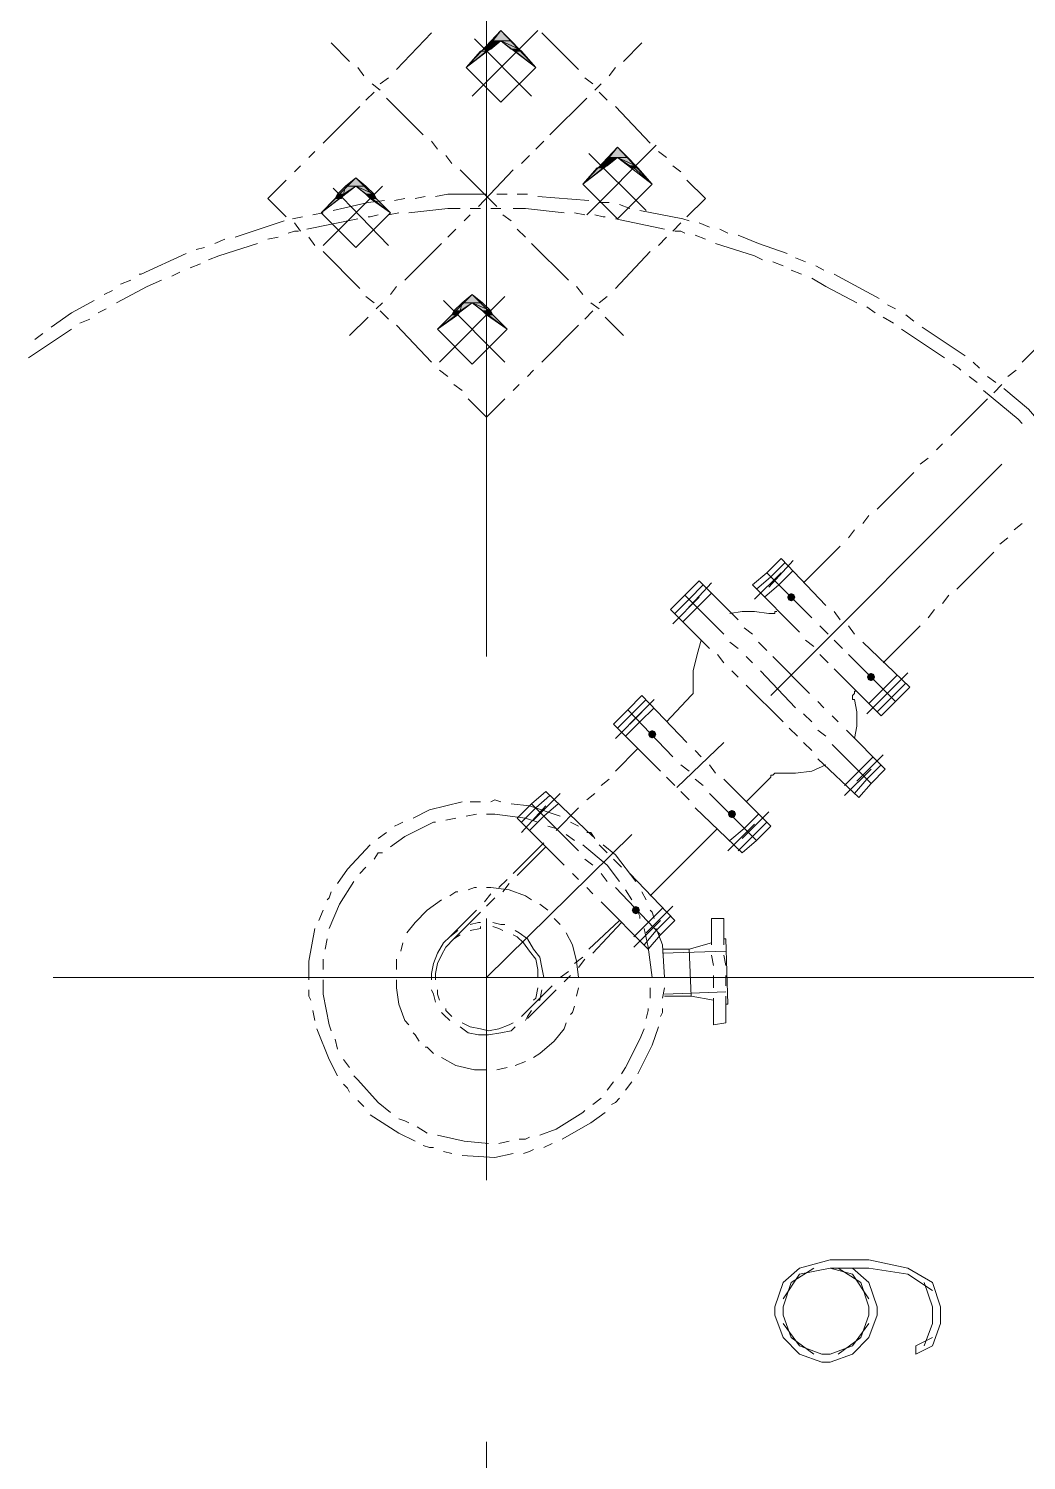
# Model space of a CAD drawing. Header units: millimetres. Extents: x 29 to 95071, y 20 to 67221.
# Drawn here: x 45917 to 48336, y 42017 to 45486 of the extents above; entities that cross this region are included whole.
import ezdxf

# ---------------------------------------------------------------- set-up
doc = ezdxf.new("R2010")
doc.units = ezdxf.units.MM

msp = doc.modelspace()

# ---------------------------------------------------------------- hatches: boundary and pattern name
h = msp.add_hatch(color=7)
h.paths.add_polyline_path([(47061.7, 45456.4), (47041.9, 45456.4), (47036.9, 45436.6)])
h.paths.add_polyline_path([(47041.9, 45456.4), (47036.9, 45436.6), (47022.1, 45436.6)])
h = msp.add_hatch(color=7)
h.dxf.hatch_style = 2
h.paths.add_polyline_path([(47061.7, 45481.2), (47086.5, 45456.4), (47041.9, 45456.4)])
h = msp.add_hatch(color=7)
h.paths.add_polyline_path([(47086.5, 45456.4), (47061.7, 45456.4), (47106.3, 45436.6)])
h.paths.add_polyline_path([(47061.7, 45456.4), (47106.3, 45436.6), (47086.5, 45436.6)])
h = msp.add_hatch(color=7)
h.paths.add_polyline_path([(47027, 45431.6), (47022.1, 45436.6)])
h.paths.add_polyline_path([(47022.1, 45436.6), (47027, 45431.6), (47012.2, 45431.6)])
h.paths.add_polyline_path([(47027, 45431.6), (47012.2, 45431.6), (46977.5, 45391.9)])
h = msp.add_hatch(color=7)
h.dxf.hatch_style = 2
h.paths.add_polyline_path([(47022.1, 45436.6), (47036.9, 45436.6), (47027, 45431.6)])
h = msp.add_hatch(color=7)
h.paths.add_polyline_path([(47101.4, 45431.6), (47096.4, 45431.6)])
h.paths.add_polyline_path([(47101.4, 45431.6), (47096.4, 45431.6), (47086.5, 45436.6)])
h = msp.add_hatch(color=7)
h.dxf.hatch_style = 2
h.paths.add_polyline_path([(47086.5, 45436.6), (47106.3, 45436.6), (47101.4, 45431.6)])
h = msp.add_hatch(color=7)
h.paths.add_polyline_path([(47101.4, 45431.6), (47096.4, 45431.6), (47111.3, 45431.6)])
h.paths.add_polyline_path([(47096.4, 45431.6), (47111.3, 45431.6), (47146, 45391.9)])
h = msp.add_hatch(color=7)
h.dxf.hatch_style = 2
h.paths.add_polyline_path([(47106.3, 45436.6), (47111.3, 45431.6), (47101.4, 45431.6)])
h = msp.add_hatch(color=7)
h.dxf.hatch_style = 2
h.paths.add_polyline_path([(47344.3, 45198.6), (47369, 45173.9), (47324.4, 45173.9)])
h = msp.add_hatch(color=7)
h.dxf.hatch_style = 2
h.paths.add_polyline_path([(47294.7, 45149.1), (47309.6, 45149.1), (47260, 45109.4)])
h = msp.add_hatch(color=7)
h.paths.add_polyline_path([(47309.6, 45149.1), (47299.6, 45149.1)])
h.paths.add_polyline_path([(47299.6, 45149.1), (47309.6, 45149.1), (47294.7, 45149.1)])
h = msp.add_hatch(color=7)
h.paths.add_polyline_path([(47319.5, 45154), (47304.6, 45154), (47309.6, 45149.1)])
h.paths.add_polyline_path([(47304.6, 45154), (47309.6, 45149.1), (47299.6, 45149.1)])
h = msp.add_hatch(color=7)
h.paths.add_polyline_path([(47344.3, 45173.9), (47324.4, 45173.9), (47319.5, 45154)])
h.paths.add_polyline_path([(47324.4, 45173.9), (47319.5, 45154), (47304.6, 45154)])
h = msp.add_hatch(color=7)
h.paths.add_polyline_path([(47369, 45173.9), (47344.3, 45173.9), (47388.9, 45154)])
h.paths.add_polyline_path([(47344.3, 45173.9), (47388.9, 45154), (47374, 45154)])
h = msp.add_hatch(color=7)
h.paths.add_polyline_path([(47383.9, 45149.1), (47378.9, 45149.1)])
h.paths.add_polyline_path([(47383.9, 45149.1), (47378.9, 45149.1), (47374, 45154)])
h = msp.add_hatch(color=7)
h.dxf.hatch_style = 2
h.paths.add_polyline_path([(47374, 45154), (47388.9, 45154), (47383.9, 45149.1)])
h = msp.add_hatch(color=7)
h.dxf.hatch_style = 2
h.paths.add_polyline_path([(47388.9, 45154), (47393.8, 45149.1), (47383.9, 45149.1)])
h = msp.add_hatch(color=7)
h.paths.add_polyline_path([(47393.8, 45149.1), (47383.9, 45149.1)])
h.paths.add_polyline_path([(47393.8, 45149.1), (47383.9, 45149.1)])
h.paths.add_polyline_path([(47383.9, 45149.1), (47393.8, 45149.1), (47428.5, 45109.4)])
h = msp.add_hatch(color=7)
h.dxf.hatch_style = 2
h.paths.add_polyline_path([(46709.8, 45124.3), (46734.6, 45104.5), (46685, 45104.5)])
h = msp.add_hatch(color=7)
h.dxf.hatch_style = 2
h.paths.add_polyline_path([(46660.3, 45074.7), (46670.2, 45074.7), (46625.6, 45040)])
h = msp.add_hatch(color=7)
h.paths.add_polyline_path([(46680.1, 45084.6), (46665.2, 45084.6), (46675.1, 45074.7)])
h.paths.add_polyline_path([(46665.2, 45084.6), (46675.1, 45074.7), (46660.3, 45074.7)])
h = msp.add_hatch(color=7)
h.paths.add_polyline_path([(46670.2, 45074.7), (46660.3, 45074.7)])
h.paths.add_polyline_path([(46670.2, 45074.7), (46660.3, 45074.7), (46675.1, 45074.7)])
h = msp.add_hatch(color=7)
h.paths.add_polyline_path([(46709.8, 45104.5), (46685, 45104.5), (46680.1, 45084.6)])
h.paths.add_polyline_path([(46685, 45104.5), (46680.1, 45084.6), (46665.2, 45084.6)])
h = msp.add_hatch(color=7)
h.paths.add_polyline_path([(46734.6, 45104.5), (46709.8, 45104.5), (46754.4, 45084.6)])
h.paths.add_polyline_path([(46709.8, 45104.5), (46754.4, 45084.6), (46734.6, 45084.6)])
h = msp.add_hatch(color=7)
h.paths.add_polyline_path([(46754.4, 45084.6), (46734.6, 45084.6), (46744.5, 45074.7)])
h.paths.add_polyline_path([(46734.6, 45084.6), (46744.5, 45074.7)])
h = msp.add_hatch(color=7)
h.dxf.hatch_style = 2
h.paths.add_polyline_path([(46754.4, 45084.6), (46759.4, 45074.7), (46744.5, 45074.7)])
h = msp.add_hatch(color=7)
h.paths.add_polyline_path([(46759.4, 45074.7), (46744.5, 45074.7)])
h.paths.add_polyline_path([(46759.4, 45074.7), (46744.5, 45074.7)])
h.paths.add_polyline_path([(46744.5, 45074.7), (46759.4, 45074.7), (46794.1, 45040)])
h = msp.add_hatch(color=7)
h.dxf.hatch_style = 2
h.paths.add_polyline_path([(46992.3, 44841.8), (47017.1, 44821.9), (46967.6, 44821.9)])
h = msp.add_hatch(color=7)
h.paths.add_polyline_path([(46962.6, 44802.1), (46947.7, 44802.1), (46957.6, 44792.2)])
h.paths.add_polyline_path([(46947.7, 44802.1), (46957.6, 44792.2), (46942.8, 44792.2)])
h = msp.add_hatch(color=7)
h.paths.add_polyline_path([(46992.3, 44821.9), (46967.6, 44821.9), (46962.6, 44802.1)])
h.paths.add_polyline_path([(46967.6, 44821.9), (46962.6, 44802.1), (46947.7, 44802.1)])
h = msp.add_hatch(color=7)
h.paths.add_polyline_path([(47017.1, 44821.9), (46992.3, 44821.9), (47036.9, 44802.1)])
h.paths.add_polyline_path([(46992.3, 44821.9), (47036.9, 44802.1), (47017.1, 44802.1)])
h = msp.add_hatch(color=7)
h.paths.add_polyline_path([(47036.9, 44802.1), (47017.1, 44802.1), (47027, 44792.2)])
h.paths.add_polyline_path([(47017.1, 44802.1), (47027, 44792.2)])
h = msp.add_hatch(color=7)
h.dxf.hatch_style = 2
h.paths.add_polyline_path([(47036.9, 44802.1), (47041.9, 44792.2), (47027, 44792.2)])
h = msp.add_hatch(color=7)
h.dxf.hatch_style = 2
h.paths.add_polyline_path([(46942.8, 44792.2), (46957.6, 44792.2), (46908.1, 44757.5)])
h = msp.add_hatch(color=7)
h.paths.add_polyline_path([(47041.9, 44792.2), (47027, 44792.2)])
h.paths.add_polyline_path([(47041.9, 44792.2), (47027, 44792.2)])
h.paths.add_polyline_path([(47027, 44792.2), (47041.9, 44792.2), (47076.6, 44757.5)])
h = msp.add_hatch(color=7)
h.dxf.hatch_style = 2
h.paths.add_polyline_path([(47765.6, 44098.3), (47758.6, 44101.2), (47755.6, 44108.2), (47758.6, 44115.2), (47765.6, 44118.1), (47772.6, 44115.2), (47775.5, 44108.2), (47772.6, 44101.2)])
h = msp.add_hatch(color=7)
h.dxf.hatch_style = 2
h.paths.add_polyline_path([(47958.9, 43905), (47951.9, 43907.9), (47949, 43914.9), (47951.9, 43921.9), (47958.9, 43924.8), (47965.9, 43921.9), (47968.8, 43914.9), (47965.9, 43907.9)])
h = msp.add_hatch(color=7)
h.dxf.hatch_style = 2
h.paths.add_polyline_path([(47428.5, 43766.2), (47421.5, 43769.1), (47418.6, 43776.1), (47421.5, 43783.1), (47428.5, 43786), (47435.5, 43783.1), (47438.4, 43776.1), (47435.5, 43769.1)])
h = msp.add_hatch(color=7)
h.dxf.hatch_style = 2
h.paths.add_polyline_path([(47621.8, 43572.9), (47614.8, 43575.8), (47611.9, 43582.8), (47614.8, 43589.8), (47621.8, 43592.7), (47628.8, 43589.8), (47631.7, 43582.8), (47628.8, 43575.8)])
h = msp.add_hatch(color=7)
h.dxf.hatch_style = 2
h.paths.add_polyline_path([(47388.9, 43339.9), (47381.9, 43342.9), (47378.9, 43349.9), (47381.9, 43356.9), (47388.9, 43359.8), (47395.9, 43356.9), (47398.8, 43349.9), (47395.9, 43342.9)])

# ---------------------------------------------------------------- linework, layer by layer
at = {"color": 7, "lineweight": 0}
for points in [[(47027, 43964.5), (47027, 47141.6)], [(46808.9, 45387), (46893.2, 45476.2)], [(47061.7, 45481.2), (46977.5, 45391.9), (47061.7, 45456.4)], [(47150.9, 45481.2), (46992.3, 45322.6)], [(46997.3, 45461.3), (47136.1, 45322.6)], [(47146, 45391.9), (47061.7, 45481.2)], [(47061.7, 45456.4), (47146, 45391.9)], [(47250.1, 45387), (47160.9, 45476.2)], [(46694.9, 45406.8), (46650.3, 45451.4)], [(47359.1, 45406.8), (47403.7, 45451.4)], [(46729.6, 45372.1), (46714.8, 45391.9)], [(47061.7, 45307.7), (46977.5, 45391.9)], [(47146, 45391.9), (47061.7, 45307.7)], [(47324.4, 45372.1), (47339.3, 45391.9)], [(46769.3, 45337.4), (46749.5, 45352.3)], [(46769.3, 45352.3), (46789.1, 45367.2)], [(47284.8, 45352.3), (47264.9, 45367.2)], [(47289.7, 45337.4), (47304.6, 45352.3)], [(46734.6, 45312.6), (46754.4, 45332.5)], [(46873.4, 45228.4), (46784.2, 45317.6)], [(47180.7, 45228.4), (47269.9, 45317.6)], [(47319.5, 45312.6), (47299.6, 45332.5)], [(46630.5, 45208.6), (46719.7, 45297.8)], [(47423.6, 45208.6), (47339.3, 45297.8)], [(46908.1, 45193.7), (46893.2, 45213.5)], [(47146, 45193.7), (47165.8, 45213.5)], [(46595.8, 45173.9), (46610.7, 45188.7)], [(46942.8, 45159), (46927.9, 45178.8)], [(47111.3, 45159), (47131.1, 45178.8)], [(47344.3, 45198.6), (47260, 45109.4), (47344.3, 45173.9)], [(47438.4, 45203.6), (47269.9, 45035.1)], [(47413.6, 45045), (47274.9, 45183.8)], [(47344.3, 45173.9), (47428.5, 45109.4), (47344.3, 45198.6)], [(47463.2, 45173.9), (47443.4, 45188.7)], [(46561.1, 45139.2), (46576, 45154)], [(47051.8, 45054.9), (46962.6, 45144.1)], [(47007.2, 45054.9), (47091.5, 45144.1)], [(47497.9, 45139.2), (47478.1, 45154)], [(46496.7, 45074.7), (46541.3, 45119.3)], [(46709.8, 45124.3), (46625.6, 45040), (46709.8, 45104.5)], [(46794.1, 45040), (46709.8, 45124.3)], [(47344.3, 45025.2), (47260, 45109.4)], [(47428.5, 45109.4), (47344.3, 45025.2)], [(47557.4, 45074.7), (47512.8, 45119.3)], [(46541.3, 45030.1), (46496.7, 45074.7)], [(46774.3, 45104.5), (46630.5, 44960.7)], [(46789.1, 44960.7), (46655.3, 45099.5)], [(46709.8, 45104.5), (46794.1, 45040), (46709.8, 44955.8)], [(46828.8, 45074.7), (46804, 45069.8)], [(46878.3, 45079.7), (46853.6, 45074.7)], [(47027, 45084.6), (46932.9, 45084.6), (46903.1, 45079.7)], [(47076.6, 45084.6), (47051.8, 45084.6)], [(47126.2, 45084.6), (47101.4, 45084.6)], [(47274.9, 45069.8), (47150.9, 45079.7)], [(47512.8, 45030.1), (47557.4, 45074.7)], [(46630.5, 45040), (46605.7, 45035.1)], [(46709.8, 44955.8), (46625.6, 45040)], [(46779.2, 45069.8), (46739.6, 45064.8), (46655.3, 45045)], [(46813.9, 45040), (46789.1, 45035.1)], [(46962.6, 45049.9), (46932.9, 45049.9), (46838.7, 45040)], [(47012.2, 45049.9), (46987.4, 45049.9)], [(47061.7, 45049.9), (47036.9, 45049.9)], [(47215.4, 45040), (47121.2, 45049.9), (47091.5, 45049.9)], [(47264.9, 45035.1), (47240.2, 45040)], [(47324.4, 45064.8), (47314.5, 45064.8), (47299.6, 45064.8)], [(47374, 45049.9), (47349.2, 45059.9)], [(47517.7, 45020.2), (47502.9, 45025.2), (47398.8, 45045)], [(46536.3, 45020.2), (46417.4, 44980.6)], [(46580.9, 45030.1), (46556.2, 45025.2)], [(46576, 44995.4), (46561.1, 45015.3)], [(46714.8, 45025.2), (46590.9, 45000.4)], [(46764.3, 45035.1), (46744.5, 45030.1), (46739.6, 45030.1)], [(46972.5, 45020.2), (46987.4, 45035.1)], [(47086.5, 45020.2), (47066.7, 45035.1)], [(47314.5, 45030.1), (47309.6, 45030.1), (47289.7, 45035.1)], [(47458.3, 45000.4), (47339.3, 45025.2)], [(47478.1, 44995.4), (47497.9, 45015.3)], [(47567.3, 45005.3), (47542.5, 45015.3)], [(46392.6, 44975.6), (46367.8, 44965.7)], [(46521.5, 44980.6), (46496.7, 44975.6)], [(46571, 44995.4), (46561.1, 44995.4), (46546.3, 44990.5)], [(46610.7, 44960.7), (46595.8, 44980.6)], [(46932.9, 44980.6), (46952.7, 45000.4)], [(47121.2, 44980.6), (47101.4, 45000.4)], [(47443.4, 44960.7), (47463.2, 44980.6)], [(47507.8, 44990.5), (47497.9, 44995.4), (47483, 44995.4)], [(47557.4, 44975.6), (47532.6, 44985.5)], [(47611.9, 44990.5), (47592.1, 45000.4)], [(47755.6, 44940.9), (47686.3, 44965.7), (47636.7, 44985.5)], [(46298.4, 44940.9), (46189.4, 44891.3), (46184.4, 44891.3)], [(46343, 44955.8), (46323.2, 44950.8)], [(46471.9, 44965.7), (46377.7, 44935.9), (46352.9, 44926)], [(46719.7, 44856.6), (46630.5, 44945.9)], [(46828.8, 44876.5), (46918, 44965.7)], [(47225.3, 44876.5), (47136.1, 44965.7)], [(47339.3, 44856.6), (47423.6, 44945.9)], [(47696.2, 44926), (47676.3, 44935.9), (47582.2, 44965.7)], [(46333.1, 44916.1), (46308.3, 44906.2)], [(47745.7, 44911.2), (47721, 44921.1)], [(47790.3, 44891.3), (47765.6, 44901.2)], [(47800.3, 44921.1), (47775.5, 44931)], [(47844.9, 44901.2), (47825, 44911.2)], [(46238.9, 44876.5), (46204.2, 44861.6), (46129.9, 44821.9)], [(46164.6, 44876.5), (46139.8, 44866.6)], [(46283.6, 44896.3), (46263.7, 44886.4)], [(47924.2, 44821.9), (47849.8, 44861.6), (47815.1, 44881.4)], [(47978.7, 44831.9), (47869.6, 44891.3)], [(46120, 44851.7), (46100.2, 44841.8)], [(46754.4, 44821.9), (46734.6, 44836.8)], [(46794.1, 44841.8), (46808.9, 44861.6)], [(46992.3, 44841.8), (46908.1, 44757.5), (46992.3, 44821.9)], [(47071.6, 44836.8), (46913, 44678.2)], [(46992.3, 44821.9), (47076.6, 44757.5), (46992.3, 44841.8)], [(47260, 44841.8), (47245.1, 44861.6)], [(47299.6, 44821.9), (47319.5, 44836.8)], [(46075.4, 44826.9), (46020.9, 44797.2), (45971.3, 44762.5)], [(46105.1, 44807.1), (46085.3, 44797.2)], [(46759.4, 44807.1), (46774.3, 44821.9)], [(46789.1, 44782.3), (46769.3, 44802.1)], [(47071.6, 44678.2), (46922.9, 44826.9)], [(47264.9, 44782.3), (47284.8, 44802.1)], [(47299.6, 44807.1), (47279.8, 44821.9)], [(47968.8, 44797.2), (47949, 44812)], [(48018.3, 44807.1), (47998.5, 44817)], [(46065.5, 44782.3), (46040.7, 44772.4)], [(46694.9, 44742.6), (46739.6, 44787.2)], [(46893.2, 44678.2), (46808.9, 44767.4)], [(47160.9, 44678.2), (47250.1, 44767.4)], [(47359.1, 44742.6), (47314.5, 44787.2)], [(48013.4, 44772.4), (47988.6, 44787.2)], [(48063, 44777.3), (48043.1, 44792.2)], [(48186.9, 44693.1), (48082.8, 44762.5)], [(48325.6, 44678.2), (48414.9, 44767.4)], [(46020.9, 44757.5), (45916.8, 44688.1)], [(45951.5, 44747.6), (45931.6, 44732.7)], [(46992.3, 44673.2), (46908.1, 44757.5)], [(47076.6, 44757.5), (46992.3, 44673.2)], [(48137.3, 44688.1), (48033.2, 44757.5)], [(46932.9, 44643.5), (46913, 44658.4)], [(47126.2, 44643.5), (47141, 44658.4)], [(48177, 44658.4), (48172, 44663.3), (48157.1, 44673.2)], [(48221.6, 44663.3), (48206.7, 44678.2)], [(48291, 44643.5), (48310.8, 44658.4)], [(46967.6, 44608.8), (46947.7, 44623.7)], [(47091.5, 44608.8), (47106.3, 44623.7)], [(48216.6, 44628.6), (48196.8, 44643.5)], [(48261.2, 44628.6), (48241.4, 44643.5)], [(48256.3, 44603.9), (48276.1, 44623.7)], [(47027, 44544.4), (46982.4, 44589)], [(47027, 44544.4), (47071.6, 44589)], [(48152.2, 44499.8), (48241.4, 44589)], [(48325.6, 44529.5), (48315.7, 44539.4), (48231.5, 44608.8)], [(48370.3, 44529.5), (48340.5, 44564.2), (48281, 44613.8)], [(48117.5, 44465.1), (48132.3, 44479.9)], [(47716, 43870.3), (48276.1, 44430.4)], [(48077.8, 44430.4), (48097.6, 44445.2)], [(47973.7, 44321.3), (48063, 44410.6)], [(47939, 44286.6), (47953.9, 44306.5)], [(48325.6, 44286.6), (48305.8, 44271.8)], [(47904.3, 44251.9), (47919.2, 44271.8)], [(48291, 44251.9), (48271.1, 44237.1)], [(47795.3, 44142.9), (47884.5, 44232.1)], [(48256.3, 44217.2), (48167, 44128)], [(47740.8, 44202.4), (47706.1, 44167.7)], [(47711, 44133), (47770.5, 44197.4)], [(47716, 44157.8), (47750.7, 44192.5)], [(47735.8, 44137.9), (47770.5, 44172.6)], [(47849.8, 44088.4), (47740.8, 44202.4)], [(47542.5, 44147.9), (47507.8, 44113.2)], [(47512.8, 44078.5), (47572.3, 44142.9)], [(47517.7, 44103.2), (47552.4, 44137.9)], [(47636.7, 44053.7), (47542.5, 44147.9)], [(47671.4, 44137.9), (47706.1, 44167.7)], [(47785.4, 44023.9), (47671.4, 44137.9)], [(47740.8, 44167.7), (47676.3, 44103.2)], [(47716, 44157.8), (47681.3, 44128)], [(47735.8, 44137.9), (47701.1, 44108.2)], [(47815.1, 44058.6), (47706.1, 44167.7)], [(47815.1, 44058.6), (47706.1, 44167.7)], [(47473.1, 44078.5), (47507.8, 44113.2)], [(47542.5, 44108.2), (47478.1, 44043.8)], [(47517.7, 44103.2), (47483, 44068.6)], [(47602, 44019), (47507.8, 44113.2)], [(47602, 44019), (47507.8, 44113.2)], [(47537.6, 44083.4), (47572.3, 44118.1)], [(48147.2, 44113.2), (48132.3, 44093.3)], [(47567.3, 43984.3), (47473.1, 44078.5)], [(47537.6, 44083.4), (47502.9, 44048.7)], [(47711, 44068.6), (47676.3, 44073.5), (47646.6, 44073.5), (47616.9, 44068.6)], [(47730.9, 44073.5), (47725.9, 44073.5), (47725.9, 44068.6), (47721, 44068.6), (47716, 44068.6), (47711, 44068.6)], [(47884.5, 44053.7), (47869.6, 44073.5)], [(48112.5, 44078.5), (48097.6, 44058.6)], [(47671.4, 44019), (47651.6, 44033.9)], [(47854.8, 44019), (47835, 44038.8)], [(47854.8, 44019), (47835, 44038.8)], [(47919.2, 44019), (47904.3, 44038.8)], [(48077.8, 44038.8), (47988.6, 43949.6)], [(47547.5, 44004.1), (47537.6, 43969.4), (47527.6, 43929.8), (47527.6, 43890.1)], [(47636.7, 43984.3), (47616.9, 43999.2)], [(47636.7, 43984.3), (47616.9, 43999.2)], [(47706.1, 43979.3), (47686.3, 43999.2)], [(47820.1, 43989.2), (47800.3, 44004.1)], [(47889.5, 43984.3), (47869.6, 44004.1)], [(47889.5, 43984.3), (47869.6, 44004.1)], [(48053, 43890.1), (47939, 43999.2)], [(47602, 43949.6), (47587.1, 43969.4)], [(47671.4, 43949.6), (47656.5, 43964.5)], [(47671.4, 43949.6), (47656.5, 43964.5)], [(47810.2, 43875.2), (47721, 43964.5)], [(47854.8, 43949.6), (47835, 43969.4)], [(48018.3, 43855.4), (47904.3, 43969.4)], [(48018.3, 43855.4), (47904.3, 43969.4)], [(47636.7, 43914.9), (47621.8, 43929.8)], [(47775.5, 43840.5), (47691.2, 43929.8)], [(47775.5, 43840.5), (47691.2, 43929.8)], [(47983.6, 43820.7), (47869.6, 43934.7)], [(47745.7, 43805.9), (47656.5, 43895.1)], [(47983.6, 43860.4), (48048.1, 43924.8)], [(47988.6, 43885.2), (48023.3, 43919.9)], [(48008.4, 43865.3), (48043.1, 43900)], [(47403.7, 43870.3), (47369, 43835.6)], [(47374, 43800.9), (47433.5, 43860.4)], [(47378.9, 43825.7), (47413.6, 43860.4)], [(47512.8, 43756.3), (47403.7, 43870.3)], [(47527.6, 43890.1), (47527.6, 43885.2), (47527.6, 43880.2), (47527.6, 43875.2), (47522.7, 43870.3), (47463.2, 43805.9)], [(47919.2, 43766.2), (47924.2, 43795.9), (47924.2, 43830.6), (47919.2, 43860.4), (47914.3, 43860.4), (47914.3, 43865.3), (47914.3, 43870.3), (47919.2, 43875.2), (47919.2, 43880.2)], [(47924.2, 43880.2), (47919.2, 43880.2)], [(48013.4, 43890.1), (47949, 43825.7)], [(47988.6, 43885.2), (47953.9, 43850.5)], [(48008.4, 43865.3), (47973.7, 43830.6)], [(48053, 43890.1), (48018.3, 43855.4)], [(47334.3, 43800.9), (47369, 43835.6)], [(47403.7, 43830.6), (47339.3, 43766.2)], [(47378.9, 43825.7), (47344.3, 43791)], [(47478.1, 43721.6), (47369, 43835.6)], [(47478.1, 43721.6), (47369, 43835.6)], [(47398.8, 43805.9), (47433.5, 43840.5)], [(47815.1, 43805.9), (47795.3, 43825.7)], [(47815.1, 43805.9), (47795.3, 43825.7)], [(47844.9, 43840.5), (47830, 43855.4)], [(47983.6, 43820.7), (48018.3, 43855.4)], [(47448.3, 43686.9), (47334.3, 43800.9)], [(47398.8, 43805.9), (47364.1, 43771.2)], [(47780.4, 43771.2), (47760.6, 43791)], [(47879.6, 43805.9), (47864.7, 43820.7)], [(47488, 43647.2), (47602, 43756.3)], [(47815.1, 43736.5), (47795.3, 43756.3)], [(47849.8, 43771.2), (47830, 43786)], [(47849.8, 43771.2), (47830, 43786)], [(47993.6, 43691.9), (47899.4, 43786)], [(47393.8, 43741.4), (47339.3, 43686.9)], [(47547.5, 43721.6), (47532.6, 43736.5)], [(47958.9, 43657.2), (47864.7, 43751.3)], [(47958.9, 43657.2), (47864.7, 43751.3)], [(47924.2, 43662.1), (47988.6, 43726.5)], [(47929.1, 43686.9), (47963.8, 43721.6)], [(47517.7, 43686.9), (47497.9, 43701.8)], [(47517.7, 43686.9), (47497.9, 43701.8)], [(47582.2, 43681.9), (47567.3, 43701.8)], [(47716, 43672), (47716, 43677), (47721, 43677), (47725.9, 43681.9), (47730.9, 43681.9), (47735.8, 43681.9), (47775.5, 43681.9), (47815.1, 43686.9), (47849.8, 43701.8)], [(47929.1, 43622.5), (47830, 43716.6)], [(47958.9, 43691.9), (47894.4, 43627.4)], [(47929.1, 43686.9), (47894.4, 43652.2)], [(47949, 43667.1), (47983.6, 43701.8)], [(47993.6, 43691.9), (47958.9, 43657.2)], [(47324.4, 43667.1), (47304.6, 43652.2)], [(47483, 43652.2), (47463.2, 43672)], [(47552.4, 43652.2), (47532.6, 43667.1)], [(47552.4, 43652.2), (47532.6, 43667.1)], [(47716, 43553.1), (47602, 43667.1)], [(47716, 43672), (47656.5, 43612.5)], [(47949, 43667.1), (47919.2, 43632.4)], [(47929.1, 43622.5), (47958.9, 43657.2)], [(47061.7, 43612.5), (47046.9, 43617.5), (47036.9, 43612.5)], [(47170.8, 43637.3), (47136.1, 43607.6)], [(47141, 43567.9), (47205.5, 43632.4)], [(47146, 43597.7), (47180.7, 43627.4)], [(47284.8, 43528.3), (47170.8, 43637.3)], [(47289.7, 43632.4), (47269.9, 43617.5)], [(47517.7, 43617.5), (47497.9, 43637.3)], [(47681.3, 43518.4), (47567.3, 43632.4)], [(47681.3, 43518.4), (47567.3, 43632.4)], [(46967.6, 43612.5), (46888.3, 43592.7), (46848.6, 43572.9)], [(47002.3, 43582.8), (46977.5, 43577.9)], [(47012.2, 43612.5), (46987.4, 43612.5)], [(47150.9, 43563), (47121.2, 43572.9), (47046.9, 43582.8), (47027, 43582.8)], [(47205.5, 43577.9), (47131.1, 43602.6), (47086.5, 43607.6)], [(47101.4, 43572.9), (47136.1, 43607.6)], [(47170.8, 43602.6), (47111.3, 43538.2)], [(47146, 43597.7), (47111.3, 43563)], [(47250.1, 43493.6), (47136.1, 43607.6)], [(47250.1, 43493.6), (47136.1, 43607.6)], [(47165.8, 43577.9), (47200.5, 43607.6)], [(47250.1, 43597.7), (47195.6, 43543.2)], [(47646.6, 43488.6), (47532.6, 43597.7)], [(47646.6, 43523.3), (47711, 43587.8)], [(47651.6, 43548.1), (47686.3, 43582.8)], [(46903.1, 43563), (46898.2, 43563), (46828.8, 43528.3), (46794.1, 43503.5)], [(46823.8, 43563), (46813.9, 43558), (46804, 43553.1)], [(46952.7, 43572.9), (46927.9, 43567.9)], [(47215.4, 43458.9), (47101.4, 43572.9)], [(47165.8, 43577.9), (47131.1, 43543.2)], [(47195.6, 43548.1), (47175.7, 43553.1)], [(47250.1, 43553.1), (47230.3, 43563)], [(47587.1, 43548.1), (47423.6, 43384.5)], [(47676.3, 43558), (47611.9, 43493.6)], [(47651.6, 43548.1), (47616.9, 43518.4)], [(47671.4, 43528.3), (47706.1, 43563)], [(47716, 43553.1), (47681.3, 43518.4)], [(46784.2, 43538.2), (46764.3, 43523.3)], [(47027, 43186.3), (47378.9, 43533.2)], [(47165.8, 43513.4), (47091.5, 43439.1)], [(47240.2, 43518.4), (47220.3, 43533.2)], [(47289.7, 43523.3), (47279.8, 43538.2), (47269.9, 43538.2)], [(47671.4, 43528.3), (47636.7, 43493.6)], [(47646.6, 43488.6), (47681.3, 43518.4)], [(46744.5, 43508.5), (46690, 43449), (46665.2, 43414.3)], [(46774.3, 43488.6), (46764.3, 43488.6), (46754.4, 43473.8)], [(47170.8, 43503.5), (47101.4, 43434.1)], [(47349.2, 43419.2), (47319.5, 43458.9), (47260, 43508.5)], [(47319.5, 43488.6), (47299.6, 43508.5)], [(47388.9, 43419.2), (47339.3, 43483.7), (47309.6, 43508.5)], [(46734.6, 43453.9), (46719.7, 43439.1)], [(47284.8, 43458.9), (47264.9, 43473.8)], [(47284.8, 43458.9), (47264.9, 43473.8)], [(47354.2, 43453.9), (47334.3, 43473.8)], [(46704.9, 43419.2), (46670.2, 43364.7), (46645.4, 43305.2)], [(47076.6, 43424.2), (47056.8, 43404.4)], [(47081.6, 43414.3), (47066.7, 43394.5)], [(47250.1, 43424.2), (47235.2, 43439.1)], [(47319.5, 43419.2), (47304.6, 43439.1)], [(47319.5, 43419.2), (47304.6, 43439.1)], [(47483, 43325.1), (47374, 43439.1)], [(46650.3, 43394.5), (46645.4, 43379.6), (46640.4, 43374.6)], [(46918, 43374.6), (46883.3, 43349.9), (46853.6, 43320.1), (46833.7, 43295.3)], [(46957.6, 43394.5), (46952.7, 43394.5), (46937.8, 43384.5)], [(47002.3, 43404.4), (46997.3, 43404.4), (46982.4, 43399.4)], [(47036.9, 43389.5), (47022.1, 43369.7)], [(47136.1, 43374.6), (47121.2, 43384.5), (47081.6, 43399.4), (47036.9, 43404.4), (47027, 43404.4)], [(47046.9, 43379.6), (47027, 43359.8)], [(47284.8, 43389.5), (47269.9, 43404.4)], [(47448.3, 43290.4), (47339.3, 43404.4)], [(47448.3, 43290.4), (47339.3, 43404.4)], [(47378.9, 43374.6), (47364.1, 43399.4)], [(47413.6, 43374.6), (47403.7, 43394.5)], [(46630.5, 43349.9), (46620.6, 43325.1)], [(47002.3, 43349.9), (46932.9, 43280.5)], [(47012.2, 43344.9), (46937.8, 43270.5)], [(47175.7, 43349.9), (47155.9, 43364.7)], [(47418.6, 43255.7), (47304.6, 43369.7)], [(47398.8, 43330), (47398.8, 43335), (47388.9, 43354.8)], [(47413.6, 43295.3), (47478.1, 43359.8)], [(47418.6, 43320.1), (47453.3, 43354.8)], [(47433.5, 43330), (47428.5, 43344.9), (47423.6, 43349.9)], [(46610.7, 43305.2), (46595.8, 43225.9), (46595.8, 43181.3)], [(47012.2, 43320.1), (47007.2, 43320.1), (46987.4, 43315.2)], [(47012.2, 43310.2), (47012.2, 43305.2), (46987.4, 43300.3)], [(47027, 42695.6), (47027, 43330)], [(47071.6, 43315.2), (47061.7, 43315.2), (47041.9, 43320.1)], [(47066.7, 43300.3), (47056.8, 43305.2), (47041.9, 43310.2)], [(47205.5, 43315.2), (47190.6, 43330)], [(47349.2, 43325.1), (47274.9, 43255.7)], [(47354.2, 43320.1), (47284.8, 43245.8)], [(47448.3, 43325.1), (47383.9, 43260.6)], [(47418.6, 43320.1), (47383.9, 43285.4)], [(47428.5, 43186.3), (47418.6, 43260.6), (47408.7, 43305.2)], [(47438.4, 43300.3), (47473.1, 43335)], [(47458.3, 43186.3), (47453.3, 43265.6), (47438.4, 43305.2)], [(47483, 43325.1), (47448.3, 43290.4)], [(47572.3, 43330), (47572.3, 43265.6)], [(47572.3, 43330), (47602, 43330)], [(47602, 43330), (47602, 43265.6)], [(46640.4, 43280.5), (46635.5, 43255.7)], [(46823.8, 43270.5), (46818.9, 43250.7)], [(46957.6, 43300.3), (46937.8, 43285.4), (46922.9, 43270.5), (46908.1, 43245.8), (46898.2, 43221), (46893.2, 43196.2), (46893.2, 43181.3)], [(46962.6, 43290.4), (46947.7, 43280.5), (46927.9, 43260.6), (46918, 43240.8), (46908.1, 43221), (46903.1, 43196.2), (46903.1, 43181.3)], [(47150.9, 43186.3), (47150.9, 43206.1), (47146, 43230.9), (47131.1, 43250.7), (47116.3, 43270.5), (47101.4, 43285.4), (47091.5, 43290.4)], [(47165.8, 43186.3), (47160.9, 43211.1), (47155.9, 43235.9), (47141, 43255.7), (47126.2, 43280.5), (47106.3, 43295.3), (47096.4, 43300.3)], [(47250.1, 43186.3), (47245.1, 43225.9), (47235.2, 43265.6), (47220.3, 43295.3)], [(47438.4, 43300.3), (47408.7, 43265.6)], [(47418.6, 43255.7), (47448.3, 43290.4)], [(47517.7, 43255.7), (47572.3, 43270.5)], [(47602, 43280.5), (47607, 43280.5)], [(47607, 43280.5), (47611.9, 43121.9)], [(47260, 43235.9), (47240.2, 43221)], [(47453.3, 43255.7), (47517.7, 43255.7)], [(47607, 43250.7), (47453.3, 43245.8)], [(47458.3, 43141.7), (47522.7, 43141.7), (47517.7, 43255.7)], [(47572.3, 43240.8), (47577.2, 43216)], [(47602, 43240.8), (47607, 43216)], [(46630.5, 43230.9), (46630.5, 43221), (46630.5, 43206.1)], [(46808.9, 43230.9), (46808.9, 43206.1)], [(47225.3, 43201.2), (47205.5, 43186.3)], [(47264.9, 43230.9), (47250.1, 43211.1)], [(49802.7, 43186.3), (45976.2, 43186.3)], [(46630.5, 43181.3), (46630.5, 43146.6), (46645.4, 43072.3), (46650.3, 43057.4)], [(46808.9, 43181.3), (46808.9, 43161.5), (46813.9, 43121.9), (46828.8, 43082.2), (46838.7, 43072.3)], [(47185.6, 43166.5), (47116.3, 43097.1)], [(47230.3, 43191.2), (47215.4, 43176.4)], [(47577.2, 43191.2), (47577.2, 43161.5)], [(47607, 43191.2), (47607, 43166.5)], [(46595.8, 43156.5), (46595.8, 43141.7), (46600.8, 43131.8)], [(46893.2, 43156.5), (46898.2, 43146.6), (46903.1, 43126.8)], [(46908.1, 43156.5), (46908.1, 43146.6), (46913, 43131.8)], [(47195.6, 43156.5), (47126.2, 43087.2)], [(47141, 43131.8), (47146, 43136.7), (47150.9, 43161.5)], [(47150.9, 43131.8), (47155.9, 43131.8), (47160.9, 43156.5)], [(47245.1, 43141.7), (47250.1, 43161.5)], [(47423.6, 43136.7), (47423.6, 43161.5)], [(47453.3, 43136.7), (47458.3, 43161.5)], [(47607, 43151.6), (47458.3, 43146.6)], [(47522.7, 43141.7), (47577.2, 43131.8)], [(47577.2, 43136.7), (47577.2, 43072.3)], [(47607, 43141.7), (47607, 43077.2)], [(46605.7, 43107), (46610.7, 43082.2)], [(46918, 43102), (46922.9, 43097.1), (46937.8, 43082.2)], [(46927.9, 43111.9), (46927.9, 43107), (46942.8, 43092.1)], [(47111.3, 43092.1), (47116.3, 43097.1), (47131.1, 43111.9)], [(47121.2, 43082.2), (47126.2, 43092.1), (47136.1, 43107)], [(47230.3, 43097.1), (47235.2, 43102), (47240.2, 43116.9)], [(47413.6, 43087.2), (47418.6, 43107), (47418.6, 43111.9)], [(47448.3, 43092.1), (47453.3, 43102), (47453.3, 43111.9)], [(47607, 43121.9), (47611.9, 43121.9)], [(46615.6, 43062.4), (46645.4, 42988), (46665.2, 42948.4)], [(46962.6, 43067.3), (46982.4, 43052.5), (47007.2, 43047.5), (47032, 43047.5), (47061.7, 43052.5), (47086.5, 43057.4), (47096.4, 43067.3)], [(46967.6, 43077.2), (46987.4, 43067.3), (47012.2, 43062.4), (47032, 43057.4), (47056.8, 43062.4), (47081.6, 43072.3), (47091.5, 43077.2)], [(47141, 42993), (47155.9, 43002.9), (47190.6, 43032.6), (47215.4, 43062.4), (47220.3, 43077.2)], [(47354.2, 42953.3), (47364.1, 42968.2), (47398.8, 43037.6), (47408.7, 43062.4)], [(47393.8, 42953.3), (47428.5, 43022.7), (47443.4, 43067.3)], [(47577.2, 43072.3), (47607, 43077.2)], [(46660.3, 43037.6), (46665.2, 43012.8)], [(46848.6, 43052.5), (46853.6, 43047.5), (46863.5, 43032.6)], [(46878.3, 43017.8), (46883.3, 43017.8), (46898.2, 43002.9)], [(46918, 42993), (46952.7, 42973.2), (46997.3, 42963.2), (47027, 42963.2)], [(46680.1, 42988), (46694.9, 42968.2)], [(47051.8, 42963.2), (47076.6, 42968.2)], [(47096.4, 42973.2), (47121.2, 42983.1)], [(46680.1, 42928.5), (46690, 42918.6), (46694.9, 42908.7)], [(46704.9, 42948.4), (46714.8, 42938.5), (46764.3, 42883.9), (46794.1, 42859.2)], [(47319.5, 42913.7), (47334.3, 42933.5)], [(47364.1, 42913.7), (47378.9, 42933.5)], [(46714.8, 42888.9), (46729.6, 42874)], [(47284.8, 42879), (47304.6, 42893.9)], [(47329.4, 42879), (47339.3, 42883.9), (47349.2, 42893.9)], [(46744.5, 42854.2), (46813.9, 42809.6), (46853.6, 42789.8)], [(47155.9, 42804.6), (47195.6, 42819.5), (47260, 42859.2), (47264.9, 42864.1)], [(47210.4, 42794.7), (47279.8, 42834.4), (47314.5, 42859.2)], [(46813.9, 42844.3), (46828.8, 42839.3), (46838.7, 42834.4)], [(46858.5, 42824.5), (46883.3, 42809.6)], [(46908.1, 42804.6), (46972.5, 42789.8), (47032, 42784.8)], [(47056.8, 42784.8), (47081.6, 42789.8)], [(47106.3, 42794.7), (47121.2, 42794.7), (47131.1, 42799.7)], [(47165.8, 42774.9), (47185.6, 42784.8)], [(46873.4, 42779.8), (46888.3, 42774.9), (46898.2, 42774.9)], [(46922.9, 42765), (46942.8, 42760)], [(46967.6, 42755.1), (47046.9, 42750.1), (47091.5, 42760)], [(47116.3, 42760), (47131.1, 42765), (47141, 42769.9)], [(48107.6, 42313.9), (48067.9, 42294.1), (48067.9, 42274.3), (48107.6, 42294.1), (48127.4, 42348.6), (48127.4, 42388.3), (48107.6, 42447.8), (48048.1, 42482.5), (47953.9, 42502.3), (47859.7, 42502.3), (47785.4, 42482.5), (47745.7, 42447.8), (47725.9, 42388.3), (47725.9, 42368.5), (47745.7, 42313.9), (47785.4, 42274.3), (47839.9, 42254.5), (47859.7, 42254.5), (47914.3, 42274.3), (47953.9, 42313.9), (47973.7, 42368.5), (47973.7, 42388.3), (47953.9, 42447.8), (47914.3, 42482.5)], [(48107.6, 42427.9), (48048.1, 42467.6), (47953.9, 42482.5), (47859.7, 42482.5), (47785.4, 42467.6), (47745.7, 42408.1)], [(47820.1, 42482.5), (47765.6, 42447.8), (47745.7, 42388.3), (47745.7, 42368.5), (47765.6, 42313.9), (47820.1, 42274.3)], [(47953.9, 42408.1), (47914.3, 42467.6), (47859.7, 42482.5)], [(47879.6, 42274.3), (47934.1, 42313.9), (47953.9, 42368.5), (47953.9, 42388.3), (47934.1, 42447.8), (47879.6, 42482.5)], [(48087.7, 42294.1), (48107.6, 42348.6), (48107.6, 42388.3), (48087.7, 42447.8)], [(47745.7, 42348.6), (47785.4, 42294.1), (47839.9, 42274.3), (47859.7, 42274.3), (47914.3, 42294.1), (47953.9, 42348.6)], [(47027, 38884), (47027, 42061.2)]]:
    msp.add_lwpolyline(points, dxfattribs=at)
for points in [[(47041.9, 45456.4), (47036.9, 45436.6), (47022.1, 45436.6)], [(47061.7, 45456.4), (47041.9, 45456.4), (47036.9, 45436.6)], [(47061.7, 45481.2), (47086.5, 45456.4), (47041.9, 45456.4)], [(47086.5, 45456.4), (47061.7, 45456.4), (47106.3, 45436.6)], [(47061.7, 45456.4), (47106.3, 45436.6), (47086.5, 45436.6)], [(47027, 45431.6), (47012.2, 45431.6), (46977.5, 45391.9)], [(47022.1, 45436.6), (47027, 45431.6), (47012.2, 45431.6)], [(47012.2, 45431.6), (47027, 45431.6)], [(47027, 45431.6), (47012.2, 45431.6)], [(47022.1, 45436.6), (47036.9, 45436.6), (47027, 45431.6)], [(47027, 45431.6), (47022.1, 45436.6)], [(47101.4, 45431.6), (47096.4, 45431.6), (47086.5, 45436.6)], [(47086.5, 45436.6), (47106.3, 45436.6), (47101.4, 45431.6)], [(47101.4, 45431.6), (47096.4, 45431.6)], [(47101.4, 45431.6), (47096.4, 45431.6), (47111.3, 45431.6)], [(47096.4, 45431.6), (47111.3, 45431.6), (47146, 45391.9)], [(47106.3, 45436.6), (47111.3, 45431.6), (47101.4, 45431.6)], [(47101.4, 45431.6), (47111.3, 45431.6)], [(47344.3, 45198.6), (47369, 45173.9), (47324.4, 45173.9)], [(47294.7, 45149.1), (47309.6, 45149.1), (47260, 45109.4)], [(47299.6, 45149.1), (47309.6, 45149.1), (47294.7, 45149.1)], [(47304.6, 45154), (47309.6, 45149.1), (47299.6, 45149.1)], [(47309.6, 45149.1), (47299.6, 45149.1)], [(47324.4, 45173.9), (47319.5, 45154), (47304.6, 45154)], [(47319.5, 45154), (47304.6, 45154), (47309.6, 45149.1)], [(47344.3, 45173.9), (47324.4, 45173.9), (47319.5, 45154)], [(47369, 45173.9), (47344.3, 45173.9), (47388.9, 45154)], [(47344.3, 45173.9), (47388.9, 45154), (47374, 45154)], [(47383.9, 45149.1), (47378.9, 45149.1), (47374, 45154)], [(47374, 45154), (47388.9, 45154), (47383.9, 45149.1)], [(47383.9, 45149.1), (47378.9, 45149.1)], [(47388.9, 45154), (47393.8, 45149.1), (47383.9, 45149.1)], [(47393.8, 45149.1), (47383.9, 45149.1)], [(47393.8, 45149.1), (47383.9, 45149.1)], [(47383.9, 45149.1), (47393.8, 45149.1), (47428.5, 45109.4)], [(46709.8, 45124.3), (46734.6, 45104.5), (46685, 45104.5)], [(46660.3, 45074.7), (46670.2, 45074.7), (46625.6, 45040)], [(46665.2, 45084.6), (46675.1, 45074.7), (46660.3, 45074.7)], [(46670.2, 45074.7), (46660.3, 45074.7)], [(46670.2, 45074.7), (46660.3, 45074.7), (46675.1, 45074.7)], [(46685, 45104.5), (46680.1, 45084.6), (46665.2, 45084.6)], [(46680.1, 45084.6), (46665.2, 45084.6), (46675.1, 45074.7)], [(46709.8, 45104.5), (46685, 45104.5), (46680.1, 45084.6)], [(46734.6, 45104.5), (46709.8, 45104.5), (46754.4, 45084.6)], [(46709.8, 45104.5), (46754.4, 45084.6), (46734.6, 45084.6)], [(46754.4, 45084.6), (46734.6, 45084.6), (46744.5, 45074.7)], [(46734.6, 45084.6), (46744.5, 45074.7)], [(46754.4, 45084.6), (46759.4, 45074.7), (46744.5, 45074.7)], [(46759.4, 45074.7), (46744.5, 45074.7)], [(46759.4, 45074.7), (46744.5, 45074.7)], [(46744.5, 45074.7), (46759.4, 45074.7), (46794.1, 45040)], [(46992.3, 44841.8), (47017.1, 44821.9), (46967.6, 44821.9)], [(46947.7, 44802.1), (46957.6, 44792.2), (46942.8, 44792.2)], [(46967.6, 44821.9), (46962.6, 44802.1), (46947.7, 44802.1)], [(46962.6, 44802.1), (46947.7, 44802.1), (46957.6, 44792.2)], [(46992.3, 44821.9), (46967.6, 44821.9), (46962.6, 44802.1)], [(47017.1, 44821.9), (46992.3, 44821.9), (47036.9, 44802.1)], [(46992.3, 44821.9), (47036.9, 44802.1), (47017.1, 44802.1)], [(47036.9, 44802.1), (47017.1, 44802.1), (47027, 44792.2)], [(47017.1, 44802.1), (47027, 44792.2)], [(47036.9, 44802.1), (47041.9, 44792.2), (47027, 44792.2)], [(46942.8, 44792.2), (46957.6, 44792.2), (46908.1, 44757.5)], [(46942.8, 44792.2), (46957.6, 44792.2)], [(46957.6, 44792.2), (46942.8, 44792.2)], [(47041.9, 44792.2), (47027, 44792.2)], [(47041.9, 44792.2), (47027, 44792.2)], [(47027, 44792.2), (47041.9, 44792.2), (47076.6, 44757.5)]]:
    msp.add_lwpolyline(points, close=True, dxfattribs=at)

doc.saveas('drawing.dxf')
